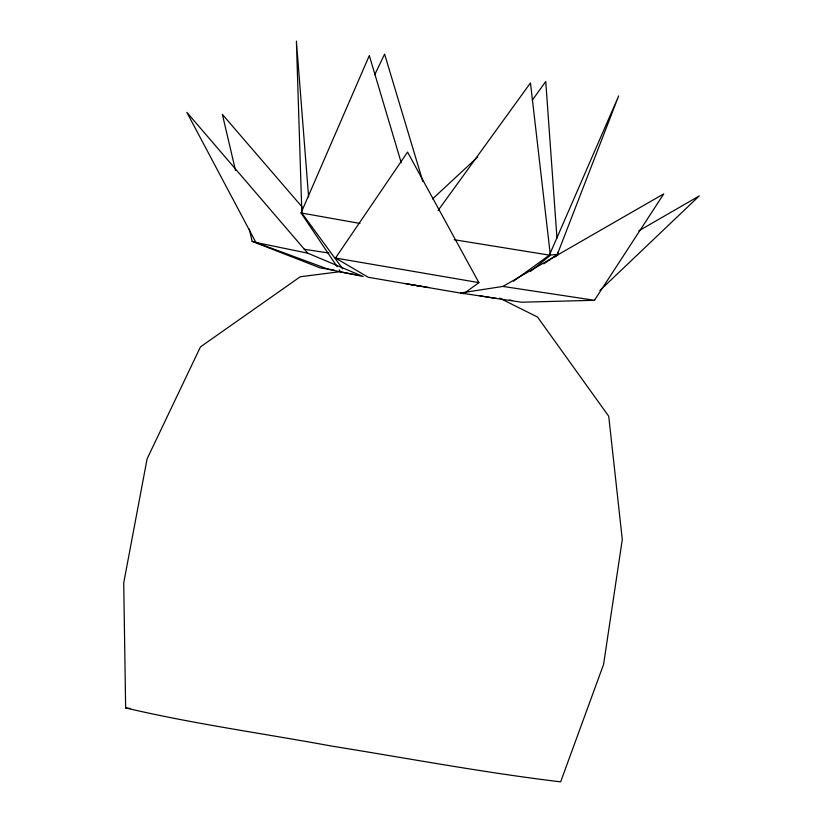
<?xml version="1.0" encoding="UTF-8"?>
<svg xmlns="http://www.w3.org/2000/svg" width="823" height="823" viewBox="0 0 823 823"><rect width="100%" height="100%" fill="white"/><g stroke="black" fill="none" stroke-linecap="round" stroke-linejoin="round"><path stroke-width="1.23" d="M543.838 263.823L557.336 254.4L618.68 95.9L549.394 255.14L513.398 281.24M337.152 266.734L301.043 212.931L369.321 55.553L401.243 162.759M374.722 74.749L384.608 54.123L422.899 181.667M594.473 300.282L663.76 193.878L502.925 286.425L460.51 292.978L521.545 302.226L594.473 300.282L502.925 286.425M335.496 258.041L407.55 152.09L478.893 282.618L463.833 293.657L368.231 277.269L335.496 258.041L478.893 282.618M532.296 100.159L545.752 81.508L556.965 238.022M438.103 210.472L530.465 82.928L550.381 255.284L530.578 271.312M599.946 290.468L699.272 195.925L638.854 230.8M432.548 198.909L477.628 157.059M555.103 256.899L558.148 254.564L557.973 252.023M341.01 271.569L300.282 276.744L200.473 346.884L147.111 458.823L123.728 582.869L125.641 707.945C193.477 723.87 262.712 733.375 331.227 746.008C407.632 758.271 483.79 772.622 560.648 781.85L603.578 664.387L622.291 539.549L608.722 416.243L537.542 317.05L499.654 298.142M549.394 255.14L557.336 254.4M125.641 707.945L130.497 708.49M249.246 228.948L252.167 241.406L255.881 241.962M304.129 249.276L328.871 253.021M333.984 270.016L320.281 267.948L252.167 241.406M454.152 239.719L550.381 255.284M410.543 284.573L428.886 287.546M479.881 295.796L496.907 298.554M301.043 212.931L360.001 223.455M358.725 275.232L340.691 272.012L339.271 269.903M405.153 283.513L421.757 286.476M255.902 242.466L307.74 253.175L363.2 276.518L328.634 269.368L255.902 242.466L186.852 112.35L307.74 253.175M509.488 300.035L511.957 300.539M302.154 207.026L222.364 114.397L235.512 170.433M342.738 268.884L301.856 213.085L296.393 41.15L308.604 197.016"/></g></svg>
